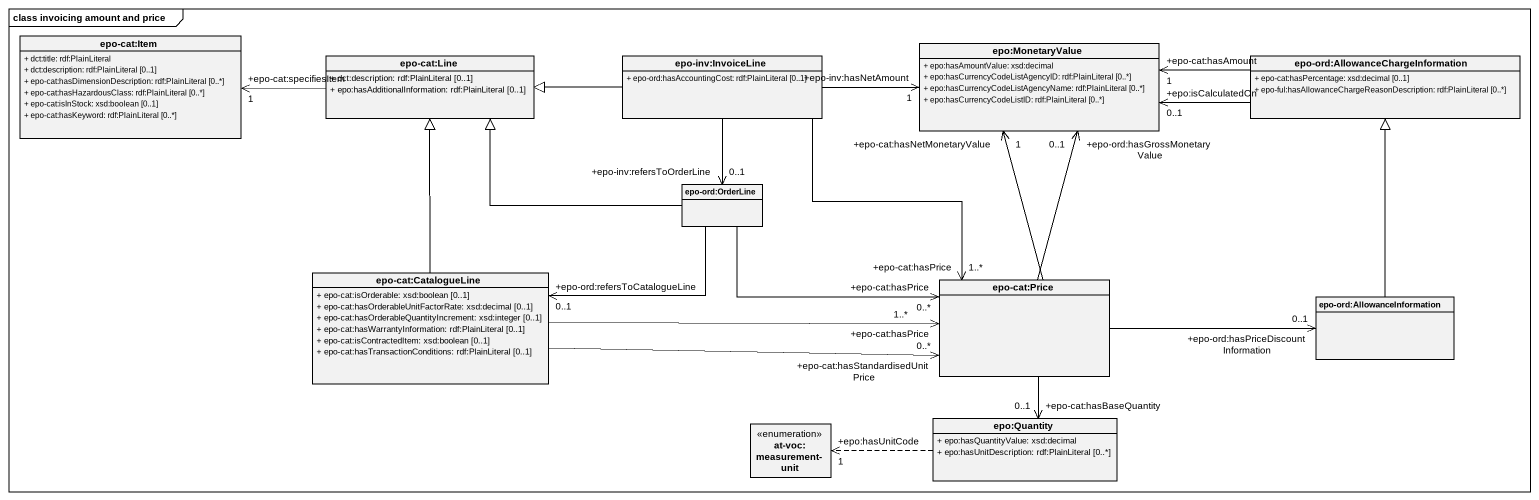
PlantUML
@startuml
mainframe class invoicing amount and price
hide circle
hide empty members
skinparam classAttributeIconSize 0
class "epo-cat:Item" as epo_cat_Item {
  + dct:title: rdf:PlainLiteral
  + dct:description: rdf:PlainLiteral [0..1]
  + epo-cat:hasDimensionDescription: rdf:PlainLiteral [0..*]
  + epo-cat:hasHazardousClass: rdf:PlainLiteral [0..*]
  + epo-cat:isInStock: xsd:boolean [0..1]
  + epo-cat:hasKeyword: rdf:PlainLiteral [0..*]
}
class "epo:MonetaryValue" as epo_MonetaryValue {
  + epo:hasAmountValue: xsd:decimal
  + epo:hasCurrencyCodeListAgencyID: rdf:PlainLiteral [0..*]
  + epo:hasCurrencyCodeListAgencyName: rdf:PlainLiteral [0..*]
  + epo:hasCurrencyCodeListID: rdf:PlainLiteral [0..*]
}
class "epo-cat:Line" as epo_cat_Line {
  + dct:description: rdf:PlainLiteral [0..1]
  + epo:hasAdditionalInformation: rdf:PlainLiteral [0..1]
}
class "epo-inv:InvoiceLine" as epo_inv_InvoiceLine {
  + epo-ord:hasAccountingCost: rdf:PlainLiteral [0..1]
}
class "epo-ord:AllowanceChargeInformation" as epo_ord_AllowanceChargeInfor {
  + epo-cat:hasPercentage: xsd:decimal [0..1]
  + epo-ful:hasAllowanceChargeReasonDescription: rdf:PlainLiteral [0..*]
}
class "epo-ord:OrderLine" as epo_ord_OrderLine
class "epo-cat:CatalogueLine" as epo_cat_CatalogueLine {
  + epo-cat:isOrderable: xsd:boolean [0..1]
  + epo-cat:hasOrderableUnitFactorRate: xsd:decimal [0..1]
  + epo-cat:hasOrderableQuantityIncrement: xsd:integer [0..1]
  + epo-cat:hasWarrantyInformation: rdf:PlainLiteral [0..1]
  + epo-cat:isContractedItem: xsd:boolean [0..1]
  + epo-cat:hasTransactionConditions: rdf:PlainLiteral [0..1]
}
class "epo-cat:Price" as epo_cat_Price
class "epo-ord:AllowanceInformation" as epo_ord_AllowanceInformation
enum "at-voc:measurement-unit" as at_voc_measurement_unit
class "epo:Quantity" as epo_Quantity {
  + epo:hasQuantityValue: xsd:decimal
  + epo:hasUnitDescription: rdf:PlainLiteral [0..*]
}
epo_cat_Line -left-> "+epo-cat:specifiesItem\n1" epo_cat_Item
epo_inv_InvoiceLine -right-> "+epo-inv:hasNetAmount\n1" epo_MonetaryValue
epo_inv_InvoiceLine -left-|> epo_cat_Line
epo_inv_InvoiceLine --> "+epo-inv:refersToOrderLine\n0..1" epo_ord_OrderLine
epo_inv_InvoiceLine --> "+epo-cat:hasPrice\n1..*" epo_cat_Price
epo_ord_AllowanceChargeInfor -left-> "+epo-cat:hasAmount\n1" epo_MonetaryValue
epo_ord_AllowanceChargeInfor -left-> "+epo:isCalculatedOn\n0..1" epo_MonetaryValue
epo_ord_OrderLine -left-|> epo_cat_Line
epo_ord_OrderLine -left-> "+epo-ord:refersToCatalogueLine\n0..1" epo_cat_CatalogueLine
epo_ord_OrderLine -right-> "+epo-cat:hasPrice\n0..*" epo_cat_Price
epo_cat_CatalogueLine -up-|> epo_cat_Line
epo_cat_CatalogueLine -right-> "+epo-cat:hasPrice\n1..*" epo_cat_Price
epo_cat_CatalogueLine -right-> "+epo-cat:hasStandardisedUnitPrice\n0..*" epo_cat_Price
epo_cat_Price -up-> "+epo-ord:hasGrossMonetaryValue\n0..1" epo_MonetaryValue
epo_cat_Price -up-> "+epo-cat:hasNetMonetaryValue\n1" epo_MonetaryValue
epo_cat_Price -right-> "+epo-ord:hasPriceDiscountInformation\n0..1" epo_ord_AllowanceInformation
epo_cat_Price --> "+epo-cat:hasBaseQuantity\n0..1" epo_Quantity
epo_ord_AllowanceInformation -up-|> epo_ord_AllowanceChargeInfor
epo_Quantity .left.> "+epo:hasUnitCode\n1" at_voc_measurement_unit
@enduml
